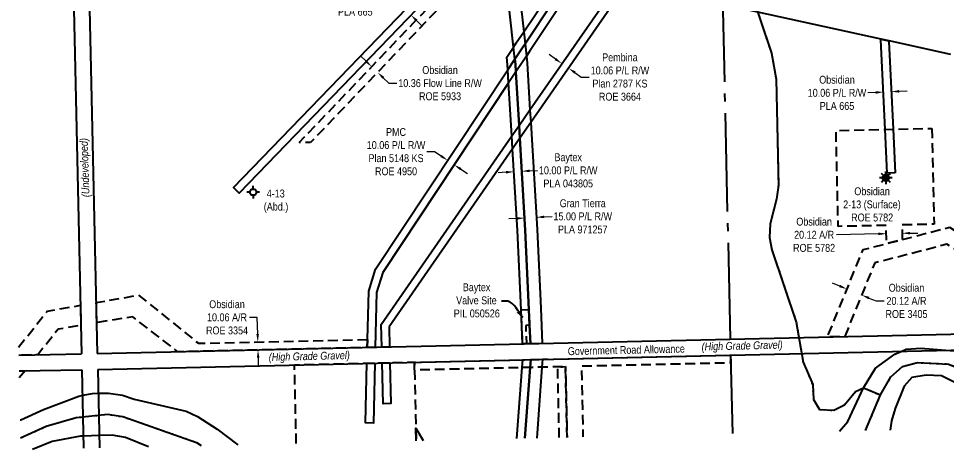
# Model space of a CAD drawing. Extents: x 610781 to 621788, y 5887608 to 5892675.
# Drawn here: x 610799 to 611979, y 5888374 to 5888922 of the extents above; entities that cross this region are included whole.
import ezdxf
from ezdxf.enums import TextEntityAlignment as Align

# ---------------------------------------------------------------- set-up
doc = ezdxf.new("R2010")
doc.units = 0
doc.header["$LTSCALE"] = 5
doc.header["$PDSIZE"] = -1.5
for name, pattern in [('foc-ACCESSROAD', [3.75, 2.5, -1.25]), ('foc-FLOWLINE', [3.75, 2.5, -1.25]), ('foc-QUARTERLINE', [33, 25, -3, 2, -3]), ('foc-WHEELTRACKS', [2, 0.4, -1.6])]:
    doc.linetypes.add(name, pattern=pattern)
doc.layers.get('Defpoints').update_dxf_attribs({"color": 9})
for name, color, linetype in [('C-AR', 13, 'foc-ACCESSROAD'), ('C-FLOWLINE', 13, 'foc-FLOWLINE'), ('C-RW', 13, 'Continuous'), ('C-WS', 13, 'foc-ACCESSROAD'), ('C-WS-S', 13, 'Continuous'), ('F-EZE', 190, 'foc-FLOWLINE'), ('F-RW', 190, 'Continuous'), ('F-WS', 190, 'foc-ACCESSROAD'), ('L-ROAD-T', 7, 'Continuous'), ('L-SEC', 7, 'Continuous'), ('L-SECQ', 8, 'foc-QUARTERLINE'), ('L-TITLEDB', 4, 'Continuous'), ('T-WATER', 160, 'Continuous'), ('T-WATER-P3', 160, 'foc-WHEELTRACKS')]:
    doc.layers.add(name, color=color, linetype=linetype)
for name, color, linetype, lineweight in [('C-AR-T', 13, 'Continuous', 9), ('C-RW-T', 13, 'Continuous', 9), ('C-WS-T', 13, 'Continuous', 9), ('F-EZE-T', 190, 'Continuous', 9), ('F-RW-T', 190, 'Continuous', 9), ('T-TEXT', 48, 'Continuous', 18)]:
    doc.layers.add(name, color=color, linetype=linetype, lineweight=lineweight)
doc.styles.add('80CG', font='ARIALN.TTF', dxfattribs={"height": 10})
doc.styles.add('80L', font='ARIALN.TTF', dxfattribs={"height": 10})
doc.styles.add('80LS', font='ARIALNI.TTF', dxfattribs={"height": 10})
doc.styles.add('foc-LtypeFont', font='ARIALN.TTF', dxfattribs={"height": 7.35})
doc.linetypes.add('foc-TOPO-flowdirection-NOLINE', pattern='A,0,[">",foc-LtypeFont,S=0.3,R=0,X=0,Y=-0.945],-20,[">",foc-LtypeFont,S=0.3,R=0,X=0,Y=-0.945],0', length=20)
doc.dimstyles.new('Compass 5 000', dxfattribs={"dimscale": 5, "dimtxt": 9, "dimasz": 2, "dimexe": 0.2, "dimexo": 0.0625, "dimgap": 0.5, "dimtad": 0, "dimtih": 1, "dimtoh": 1, "dimzin": 0, "dimdsep": 46, "dimtxsty": '80CG', "dimcen": 0.1, "dimse1": 1, "dimse2": 1, "dimclrd": 256, "dimclrt": 256, "dimaunit": 1, "dimadec": 4, "dimazin": 0, "dimtfac": 0.06, "dimtofl": 0, "dimtmove": 0, "dimatfit": 1, "dimfxl": 0.2, "dimtolj": 1, "dimtzin": 0, "dimlwd": -1, "dimarcsym": 0})

# ---------------------------------------------------------------- blocks, each defined once
blk = doc.blocks.new('*D42')
at = {"layer": 'C-RW-T', "transparency": 16777216}
for p, q in [((611919.3, 5888829.7), (611929.3, 5888830.1)), ((611889.3, 5888828.2), (611879.3, 5888827.7))]:
    blk.add_line(p, q, dxfattribs=at)
for points in [[(611889.2, 5888829.9), (611889.3, 5888826.5), (611899.3, 5888828.7)], [(611919.2, 5888831.3), (611919.4, 5888828), (611909.3, 5888829.2)]]:
    blk.add_solid(points, dxfattribs=at)
at = {"layer": 'Defpoints', "color": 0, "transparency": 16777216}
for p in [(611909.3, 5888829.2), (611900.2, 5888808.7), (611910.3, 5888809.2)]:
    blk.add_point(p, dxfattribs=at)
at = {"layer": 'C-RW-T', "transparency": 16777216, "insert": (611840.2, 5888827.7), "char_height": 10, "attachment_point": 5, "style": '80CG'}
blk.add_mtext('\\A1;Obsidian\\P10.06 P/L R/W\\PPLA 665', dxfattribs=at)
blk = doc.blocks.new('*D43')
at = {"layer": 'C-RW-T', "transparency": 16777216}
for p, q in [((611276.6, 5888947.5), (611266.6, 5888947.5)), ((611283.8, 5888940.6), (611276.6, 5888947.5)), ((611305.5, 5888919.7), (611312.7, 5888912.7))]:
    blk.add_line(p, q, dxfattribs=at)
for points in [[(611285, 5888941.8), (611282.7, 5888939.4), (611291, 5888933.6)], [(611306.6, 5888920.9), (611304.3, 5888918.5), (611298.3, 5888926.6)]]:
    blk.add_solid(points, dxfattribs=at)
at = {"layer": 'Defpoints', "color": 0, "transparency": 16777216}
for p in [(611291, 5888933.6), (611206.9, 5888846.4), (611214.1, 5888839.4)]:
    blk.add_point(p, dxfattribs=at)
at = {"layer": 'C-RW-T', "transparency": 16777216, "insert": (611227.5, 5888947.5), "char_height": 10, "attachment_point": 5, "style": '80CG'}
blk.add_mtext('\\A1;Obsidian\\P10.06 P/L R/W\\PPLA 665', dxfattribs=at)
blk = doc.blocks.new('*D47')
at = {"layer": 'Defpoints', "color": 0, "transparency": 16777216}
for p in [(611429.3, 5888726.7), (611439.2, 5888728), (611439.2, 5888727.3)]:
    blk.add_point(p, dxfattribs=at)
at = {"layer": 'F-RW-T', "transparency": 16777216}
for p, q in [((611419.2, 5888726.8), (611409.3, 5888726.2)), ((611449.2, 5888728.6), (611459.2, 5888729.1))]:
    blk.add_line(p, q, dxfattribs=at)
for points in [[(611419.1, 5888728.4), (611419.3, 5888725.1), (611429.2, 5888727.4)], [(611449.1, 5888730.2), (611449.3, 5888726.9), (611439.2, 5888728)]]:
    blk.add_solid(points, dxfattribs=at)
at = {"layer": 'F-RW-T', "transparency": 16777216, "insert": (611498.3, 5888729.1), "char_height": 10, "attachment_point": 5, "style": '80CG'}
blk.add_mtext('\\A1;Baytex\\P10.00 P/L R/W\\PPLA 043805', dxfattribs=at)
blk = doc.blocks.new('*D48')
at = {"layer": 'Defpoints', "color": 0, "transparency": 16777216}
for p in [(611441.8, 5888684.4), (611456.8, 5888685.3), (611457.7, 5888669.4)]:
    blk.add_point(p, dxfattribs=at)
at = {"layer": 'F-RW-T', "transparency": 16777216}
for p, q in [((611432.7, 5888668), (611422.8, 5888667.4)), ((611467.7, 5888670), (611477.7, 5888670.6))]:
    blk.add_line(p, q, dxfattribs=at)
for points in [[(611432.6, 5888669.6), (611432.8, 5888666.3), (611442.7, 5888668.6)], [(611467.6, 5888671.7), (611467.8, 5888668.4), (611457.7, 5888669.4)]]:
    blk.add_solid(points, dxfattribs=at)
at = {"layer": 'F-RW-T', "transparency": 16777216, "insert": (611516.8, 5888670.6), "char_height": 10, "attachment_point": 5, "style": '80CG'}
blk.add_mtext('\\A1;Gran Tierra\\P15.00 P/L R/W\\PPLA 971257', dxfattribs=at)
blk = doc.blocks.new('GABD')
for p, q in [((-0.81, 0), (-1.62, 0)), ((0, 0.81), (0, 1.62)), ((1.62, 0), (0.81, 0)), ((0, -0.81), (0, -1.62))]:
    blk.add_line(p, q)
blk.add_circle((0, 0), 0.8)
blk = doc.blocks.new('GAS')
h = blk.add_hatch(color=255)
h.dxf.hatch_style = 1
edge = h.paths.add_edge_path()
edge.add_arc((0, 0), 0.9, 0, 360)
for p, q in [((-0.81, 0), (-1.62, 0)), ((-0.57, 0.57), (-1.14, 1.14)), ((0, 0.81), (0, 1.62)), ((0.57, 0.57), (1.14, 1.14)), ((1.62, 0), (0.81, 0)), ((-0.57, -0.57), (-1.14, -1.14)), ((0, -0.81), (0, -1.62)), ((1.14, -1.14), (0.57, -0.57))]:
    blk.add_line(p, q)
blk.add_circle((0, 0), 0.8)
blk = doc.blocks.new('*D129')
at = {"layer": 'C-AR-T', "transparency": 16777216}
for p, q in [((611893, 5888648.4), (611839.6, 5888647.2)), ((611933.1, 5888649.3), (611943.1, 5888649.5))]:
    blk.add_line(p, q, dxfattribs=at)
for points in [[(611893, 5888650.1), (611893, 5888646.7), (611903, 5888648.6)], [(611933.1, 5888651), (611933.2, 5888647.6), (611923.1, 5888649.1)]]:
    blk.add_solid(points, dxfattribs=at)
at = {"layer": 'Defpoints', "color": 0, "transparency": 16777216}
for p in [(611902.9, 5888651.9), (611923.1, 5888652.4), (611903, 5888648.6)]:
    blk.add_point(p, dxfattribs=at)
at = {"layer": 'C-AR-T', "transparency": 16777216, "insert": (611811.1, 5888647.2), "char_height": 10, "attachment_point": 5, "style": '80CG'}
blk.add_mtext('\\A1;Obsidian\\P20.12 A/R\\PROE 5782', dxfattribs=at)
blk = doc.blocks.new('*D144')
at = {"layer": 'Defpoints', "color": 0, "transparency": 16777216}
for p in [(611642.1, 5889186.7), (611650.4, 5889181.1), (611345, 5888741.8)]:
    blk.add_point(p, dxfattribs=at)
at = {"layer": 'F-RW-T', "transparency": 16777216}
for p, q in [((611328.4, 5888752.9), (611318.4, 5888752.9)), ((611336.7, 5888747.3), (611328.4, 5888752.9)), ((611361.7, 5888730.7), (611370, 5888725.1))]:
    blk.add_line(p, q, dxfattribs=at)
for points in [[(611337.6, 5888748.7), (611335.8, 5888746), (611345, 5888741.8)], [(611362.6, 5888732.1), (611360.7, 5888729.3), (611353.3, 5888736.2)]]:
    blk.add_solid(points, dxfattribs=at)
at = {"layer": 'F-RW-T', "transparency": 16777216, "insert": (611279.3, 5888752.9), "char_height": 10, "attachment_point": 5, "style": '80CG'}
blk.add_mtext('\\A1;PMC\\P10.06 P/L R/W\\PPlan 5148 KS\\PROE 4950', dxfattribs=at)
blk = doc.blocks.new('*D146')
at = {"layer": 'Defpoints', "color": 0, "transparency": 16777216}
for p in [(611491.7, 5888866.9), (611498.6, 5888859.2), (611499.9, 5888861.2)]:
    blk.add_point(p, dxfattribs=at)
at = {"layer": 'F-RW-T', "transparency": 16777216}
for p, q in [((611482.1, 5888870.6), (611473.9, 5888876.3)), ((611506.8, 5888853.5), (611515, 5888847.8)), ((611515, 5888847.8), (611525, 5888847.8))]:
    blk.add_line(p, q, dxfattribs=at)
for points in [[(611483, 5888872), (611481.1, 5888869.3), (611490.3, 5888865)], [(611507.7, 5888854.9), (611505.8, 5888852.2), (611498.6, 5888859.2)]]:
    blk.add_solid(points, dxfattribs=at)
at = {"layer": 'F-RW-T', "transparency": 16777216, "insert": (611564.1, 5888847.8), "char_height": 10, "attachment_point": 5, "style": '80CG'}
blk.add_mtext('\\A1;Pembina\\P10.06 P/L R/W\\PPlan 2787 KS\\PROE 3664', dxfattribs=at)
blk = doc.blocks.new('*D147')
at = {"layer": 'Defpoints', "color": 0, "transparency": 16777216}
for p in [(611246.5, 5888859.1), (611255.8, 5888853.8), (611254, 5888851.9)]:
    blk.add_point(p, dxfattribs=at)
at = {"layer": 'F-RW-T', "transparency": 16777216}
for p, q in [((611241.1, 5888867.9), (611233.9, 5888874.8)), ((611263.1, 5888846.9), (611270.3, 5888840)), ((611270.3, 5888840), (611280.3, 5888840))]:
    blk.add_line(p, q, dxfattribs=at)
for points in [[(611242.3, 5888869.1), (611240, 5888866.7), (611248.3, 5888861)], [(611264.2, 5888848.1), (611261.9, 5888845.7), (611255.8, 5888853.8)]]:
    blk.add_solid(points, dxfattribs=at)
at = {"layer": 'F-RW-T', "transparency": 16777216, "insert": (611335.3, 5888840), "char_height": 10, "attachment_point": 5, "style": '80CG'}
blk.add_mtext('\\A1;Obsidian\\P10.36 Flow Line R/W\\PROE 5933', dxfattribs=at)
blk = doc.blocks.new('*D151')
at = {"layer": 'C-AR-T', "transparency": 16777216}
for p, q in [((611102.8, 5888542.2), (611092.8, 5888542.2)), ((611103.3, 5888520.9), (611102.8, 5888542.2)), ((611103.9, 5888490.9), (611104.1, 5888480.9))]:
    blk.add_line(p, q, dxfattribs=at)
for points in [[(611104.9, 5888521), (611101.6, 5888520.9), (611103.5, 5888510.9)], [(611105.6, 5888490.9), (611102.3, 5888490.8), (611103.7, 5888500.9)]]:
    blk.add_solid(points, dxfattribs=at)
at = {"layer": 'Defpoints', "color": 0, "transparency": 16777216}
for p in [(611103.5, 5888510.9), (611104.6, 5888511), (611104.8, 5888500.9)]:
    blk.add_point(p, dxfattribs=at)
at = {"layer": 'C-AR-T', "transparency": 16777216, "insert": (611064.3, 5888542.2), "char_height": 10, "attachment_point": 5, "style": '80CG'}
blk.add_mtext('\\A1;Obsidian\\P10.06 A/R\\PROE 3354', dxfattribs=at)
blk = doc.blocks.new('*D167')
at = {"layer": 'C-AR-T', "transparency": 16777216}
for p, q in [((611843.7, 5888582), (611834.4, 5888585.8)), ((611880.8, 5888566.8), (611890.1, 5888563.1)), ((611890.1, 5888563.1), (611900.1, 5888563.1))]:
    blk.add_line(p, q, dxfattribs=at)
for points in [[(611844.3, 5888583.6), (611843, 5888580.5), (611852.9, 5888578.2)], [(611881.4, 5888568.4), (611880.2, 5888565.3), (611871.6, 5888570.6)]]:
    blk.add_solid(points, dxfattribs=at)
at = {"layer": 'Defpoints', "color": 0, "transparency": 16777216}
for p in [(611852.3, 5888576.8), (611871, 5888569.2), (611871.6, 5888570.6)]:
    blk.add_point(p, dxfattribs=at)
at = {"layer": 'C-AR-T', "transparency": 16777216, "insert": (611928.6, 5888563.1), "char_height": 10, "attachment_point": 5, "style": '80CG'}
blk.add_mtext('\\A1;Obsidian\\P20.12 A/R\\PROE 3405', dxfattribs=at)

msp = doc.modelspace()

# ---------------------------------------------------------------- linework, layer by layer
at = {"layer": 'C-AR', "flags": 128}
for points in [[(612196.597, 5888525.554), (612159.532, 5888524.716), (611980.041, 5888635.121), (611888.187, 5888611.368), (611849.959, 5888517.734), (611828.015, 5888517.239), (611873.367, 5888628.328), (611903.287, 5888636.066), (611923.306, 5888641.242), (611983.293, 5888656.755), (612196.597, 5888525.554)], [(611242.98, 5888514.055), (611242.734, 5888504.015), (611001.732, 5888498.581), (610944.575, 5888542.762), (610898.527, 5888535.698), (610897.957, 5888561.125), (610951.749, 5888570.471), (610986.138, 5888542.829), (611027.898, 5888509.262), (611242.98, 5888514.055)]]:
    msp.add_lwpolyline(points, close=True, dxfattribs=at)
msp.add_lwpolyline([(610799.144, 5888504.185), (610835.621, 5888550.207), (610877.922, 5888557.614), (610878.492, 5888532.186), (610849.384, 5888527.087), (610823.722, 5888494.713), (610799.367, 5888494.226)], dxfattribs=at)
at = {"layer": 'C-AR'}
msp.add_lwpolyline([(610799.818, 5888474.122), (610807.521, 5888474.275), (610800.02, 5888465.132)], dxfattribs=at)
at = {"layer": 'C-FLOWLINE', "flags": 128}
msp.add_lwpolyline([(611407.951, 5889012.977), (611170.663, 5888764.735), (611156.007, 5888764.404), (611397.594, 5889017.146), (611398.229, 5889017.81), (611403.035, 5889015.854), (611408.587, 5889013.643), (611407.951, 5889012.977)], close=True, dxfattribs=at)
at = {"layer": 'C-RW'}
for points in [[(611389.067, 5889020.697), (611079.888, 5888700.253), (611072.643, 5888707.24), (611379.152, 5889024.973), (611379.787, 5889025.63), (611383.08, 5889024.194), (611384.423, 5889023.614), (611389.704, 5889021.357), (611389.067, 5889020.697)], [(611914.283, 5888726.023), (611904.229, 5888725.538), (611901.54, 5888781.24), (611896.038, 5888895.263), (611895.997, 5888896.121), (611906.181, 5888893.887), (611906.223, 5888893.029), (611911.607, 5888781.467), (611914.283, 5888726.023)]]:
    msp.add_lwpolyline(points, close=True, dxfattribs=at)
msp.add_lwpolyline([(611304.84, 5888385.302), (611304.482, 5888401.141), (611313.649, 5888385.501)], dxfattribs=at)
at = {"layer": 'C-WS', "flags": 128}
msp.add_lwpolyline([(611960.986, 5888782.584), (611963.741, 5888660.628), (611922.89, 5888659.705), (611923.306, 5888641.242), (611903.287, 5888636.066), (611902.763, 5888659.25), (611841.786, 5888657.873), (611839.03, 5888779.828), (611901.54, 5888781.24), (611911.607, 5888781.467), (611960.986, 5888782.584)], close=True, dxfattribs=at)
for points in [[(611496.934, 5888389.643), (611494.905, 5888479.547), (611490.903, 5888479.457), (611484.902, 5888479.32), (611464.899, 5888478.868), (611449.816, 5888478.528), (611439.767, 5888478.301), (611429.717, 5888478.073), (611302.805, 5888475.207), (611302.578, 5888485.251), (611440.509, 5888488.369), (611450.558, 5888488.595), (611465.642, 5888488.936), (611494.677, 5888489.593), (611499.458, 5888489.701), (611514.804, 5888490.049), (611704.877, 5888494.354), (611705.105, 5888484.292), (611515.03, 5888480.001), (611517.06, 5888390.097)], [(611152.391, 5888381.856), (611150.134, 5888481.812), (611242.238, 5888483.89), (611252.296, 5888484.116), (611261.568, 5888484.326), (611271.624, 5888484.552), (611302.578, 5888485.251), (611302.805, 5888475.207), (611304.482, 5888401.141), (611304.84, 5888385.302)]]:
    msp.add_lwpolyline(points, dxfattribs=at)
at = {"layer": 'F-EZE', "flags": 128}
msp.add_lwpolyline([(611486.932, 5888389.417), (611484.902, 5888479.32), (611490.903, 5888479.457), (611494.905, 5888479.547), (611496.934, 5888389.643)], dxfattribs=at)
at = {"layer": 'F-RW'}
for points in [[(611254.532, 5888573.993), (611252.791, 5888504.242), (611242.734, 5888504.015), (611242.98, 5888514.055), (611244.503, 5888575.617), (611253.312, 5888603.548), (611421.541, 5888857.09), (611430.452, 5888870.523), (611440.525, 5888885.704), (611443.39, 5888890), (611479.66, 5888944.376), (611487.989, 5888956.861), (611504.98, 5888982.334), (611509.857, 5888981.137), (611515.327, 5888979.82), (611448.867, 5888880.2), (611445.108, 5888874.53), (611431.725, 5888854.355), (611422.523, 5888840.482), (611262.468, 5888599.178), (611254.532, 5888573.993)], [(611270.574, 5888530.211), (611271.164, 5888504.657), (611261.108, 5888504.429), (611260.449, 5888533.241), (611426.524, 5888772.887), (611435.758, 5888786.214), (611449.61, 5888806.203), (611562.085, 5888968.526), (611562.596, 5888969.263), (611573.18, 5888966.942), (611572.669, 5888966.204), (611450.57, 5888789.974), (611436.718, 5888769.983), (611427.484, 5888756.656), (611270.574, 5888530.211)], [(611252.296, 5888484.116), (611250.431, 5888407.889), (611240.384, 5888408.138), (611242.238, 5888483.89), (611252.296, 5888484.116)], [(611271.624, 5888484.552), (611272.817, 5888432.631), (611262.761, 5888432.404), (611261.568, 5888484.326), (611271.624, 5888484.552)]]:
    msp.add_lwpolyline(points, close=True, dxfattribs=at)
for points in [[(611435.031, 5888965.279), (611441.673, 5888905.457), (611443.39, 5888890), (611445.108, 5888874.53), (611446.09, 5888865.686), (611449.61, 5888806.203), (611450.57, 5888789.974), (611458.623, 5888653.91), (611463.381, 5888553.769), (611463.381, 5888553.769), (611465.228, 5888509.042), (611450.22, 5888508.703), (611449.253, 5888532.146), (611448.427, 5888552.141), (611443.632, 5888653.148), (611436.718, 5888769.983), (611435.758, 5888786.214), (611431.725, 5888854.355), (611431.13, 5888864.414), (611430.452, 5888870.523), (611428.731, 5888886.026), (611419.724, 5888967.128)], [(611479.66, 5888944.376), (611443.39, 5888890), (611440.525, 5888885.704), (611430.452, 5888870.523), (611431.13, 5888864.414), (611431.725, 5888854.355), (611435.758, 5888786.214), (611436.718, 5888769.983), (611443.632, 5888653.148), (611448.427, 5888552.141), (611449.253, 5888532.146), (611449.253, 5888532.146), (611450.22, 5888508.703), (611445.263, 5888508.59), (611440.259, 5888508.477), (611438.431, 5888551.697), (611433.641, 5888652.616), (611427.484, 5888756.656), (611426.524, 5888772.887), (611422.523, 5888840.482), (611421.541, 5888857.09), (611421.157, 5888863.566), (611420.107, 5888873.028), (611428.731, 5888886.026), (611432.194, 5888891.246), (611441.673, 5888905.457), (611471.336, 5888949.927)], [(611433.131, 5888388.201), (611439.767, 5888478.301), (611440.509, 5888488.369), (611450.558, 5888488.595), (611449.816, 5888478.528), (611443.18, 5888388.428)], [(611443.18, 5888388.428), (611449.816, 5888478.528), (611450.558, 5888488.595), (611465.642, 5888488.936), (611464.899, 5888478.868), (611458.26, 5888388.769)]]:
    msp.add_lwpolyline(points, dxfattribs=at)
at = {"layer": 'F-WS', "flags": 128}
msp.add_lwpolyline([(611449.253, 5888532.146), (611444.275, 5888531.936), (611445.263, 5888508.59), (611440.259, 5888508.477), (611438.431, 5888551.697), (611448.427, 5888552.141), (611449.253, 5888532.146)], close=True, dxfattribs=at)
at = {"layer": 'L-SEC'}
for p, q in [((610879.243, 5888495.752), (610879.243, 5888495.751)), ((610899.799, 5888476.101), (610899.799, 5888476.099))]:
    msp.add_line(p, q, dxfattribs=at)
for points in [[(610859.053, 5889397.042), (610861.269, 5889297.111), (610879.243, 5888495.752)], [(610879.156, 5889397.527), (610881.373, 5889297.557), (610899.347, 5888496.202)], [(610899.345, 5888496.205), (611704.359, 5888514.385), (612509.535, 5888532.564)], [(610899.799, 5888476.101), (611704.813, 5888494.281), (612510.004, 5888512.461)], [(610879.695, 5888475.647), (610881.933, 5888375.744)], [(610899.799, 5888476.099), (610902.036, 5888376.199)]]:
    msp.add_lwpolyline(points, dxfattribs=at)
at = {"layer": 'L-SEC', "flags": 128}
for points in [[(610799.369, 5888494.16), (610879.268, 5888495.752)], [(610799.82, 5888474.056), (610879.695, 5888475.647)]]:
    msp.add_lwpolyline(points, dxfattribs=at)
at = {"layer": 'L-SECQ'}
for p, q in [((611667.809, 5890121.486), (611704.359, 5888514.385)), ((611704.813, 5888494.281), (611707.08, 5888394.392))]:
    msp.add_line(p, q, dxfattribs=at)
at = {"layer": 'L-TITLEDB'}
msp.add_lwpolyline([(611985.224, 5888876.549), (611906.437, 5888893.831), (611896.256, 5888896.065), (611695.052, 5888940.206)], dxfattribs=at)
at = {"layer": 'T-WATER'}
for points in [[(611843.321, 5888397.471), (611854.087, 5888409.982), (611873.823, 5888452.668), (611889.25, 5888477.742), (611913.695, 5888495.361), (611922.736, 5888499.445), (611928.298, 5888501.956), (611946.845, 5888503.218), (611978.214, 5888500.671), (612002.455, 5888498.703), (612033.953, 5888469.493), (612063.31, 5888415.862), (612067.309, 5888402.532)], [(612028.51, 5888401.656), (612024.301, 5888413.15), (612007.932, 5888441.657), (611996.158, 5888456.53), (611973.123, 5888467.888), (611953.709, 5888468.509), (611935.599, 5888465.71), (611925.642, 5888454.801), (611914.022, 5888426.304), (611909.42, 5888410.56), (611907.667, 5888398.925)], [(610801.217, 5888411.783), (610802.228, 5888412.074), (610830.848, 5888424.96), (610875.881, 5888442.161), (610880.767, 5888443.089), (610893.388, 5888445.483), (610900.831, 5888445.653), (610913.732, 5888445.946), (610931.215, 5888443.338), (610946.078, 5888438.015), (611012.373, 5888422.939), (611026.662, 5888416.36), (611051.915, 5888400.116), (611078.112, 5888380.178)], [(610964.226, 5888377.604), (610935.083, 5888389.532), (610918.358, 5888392.628), (610902.044, 5888391.968), (610881.94, 5888391.153), (610878.042, 5888390.995), (610841.844, 5888384.506), (610816.917, 5888374.275)]]:
    msp.add_lwpolyline(points, dxfattribs=at)
at = {"layer": 'T-WATER-P3', "linetype": 'foc-TOPO-flowdirection-NOLINE', "flags": 128}
for points in [[(611416.72, 5889410.508), (611435.453, 5889390.64), (611447.886, 5889381.653), (611474.692, 5889368.223), (611536.013, 5889349.206), (611562.155, 5889336.654), (611577.648, 5889332.705), (611588.261, 5889322.678), (611649.03, 5889238.327), (611655.874, 5889226.28), (611661.475, 5889210.949), (611673.469, 5889144.104), (611675.373, 5889087.83), (611677.728, 5889071.374), (611727.766, 5888965.305), (611756.776, 5888878.279), (611762.855, 5888844.918), (611765.674, 5888710.398), (611763.248, 5888692.32), (611755.237, 5888661.154), (611754.343, 5888643.872), (611757.519, 5888628.143), (611788.451, 5888536.108), (611797.206, 5888485.051), (611809.315, 5888456.716), (611810.231, 5888437.746), (611817.984, 5888425.061), (611835.977, 5888424.061), (611849.621, 5888430.937), (611863.823, 5888447.747), (611873.823, 5888452.668), (611895.568, 5888443.523)], [(611876.593, 5888398.222), (611895.568, 5888443.523), (611908.596, 5888466.438), (611923.486, 5888479.695), (611942.407, 5888484.666), (611982.031, 5888482.884), (612000.211, 5888475.448), (612015.088, 5888462.348), (612044.911, 5888410.843), (612047.484, 5888402.084)], [(610801.729, 5888388.945), (610834.247, 5888403.79), (610872.584, 5888414.784), (610912.155, 5888418.942), (610931.614, 5888416.01), (611025.607, 5888383.228), (611031.282, 5888379.12)]]:
    msp.add_lwpolyline(points, dxfattribs=at)
at = {"layer": 'T-WATER-P3', "flags": 128}
for points in [[(611416.72, 5889410.508), (611435.453, 5889390.64), (611447.886, 5889381.653), (611474.692, 5889368.223), (611536.013, 5889349.206), (611562.155, 5889336.654), (611577.648, 5889332.705), (611588.261, 5889322.678), (611649.03, 5889238.327), (611655.874, 5889226.28), (611661.475, 5889210.949), (611673.469, 5889144.104), (611675.373, 5889087.83), (611677.728, 5889071.374), (611727.766, 5888965.305), (611756.776, 5888878.279), (611762.855, 5888844.918), (611765.674, 5888710.398), (611763.248, 5888692.32), (611755.237, 5888661.154), (611754.343, 5888643.872), (611757.519, 5888628.143), (611788.451, 5888536.108), (611797.206, 5888485.051), (611809.315, 5888456.716), (611810.231, 5888437.746), (611817.984, 5888425.061), (611835.977, 5888424.061), (611849.621, 5888430.937), (611863.823, 5888447.747), (611873.823, 5888452.668), (611895.568, 5888443.523)], [(611876.593, 5888398.222), (611895.568, 5888443.523), (611908.596, 5888466.438), (611923.486, 5888479.695), (611942.407, 5888484.666), (611982.031, 5888482.884), (612000.211, 5888475.448), (612015.088, 5888462.348), (612044.911, 5888410.843), (612047.484, 5888402.084)], [(610801.729, 5888388.945), (610834.247, 5888403.79), (610872.584, 5888414.784), (610912.155, 5888418.942), (610931.614, 5888416.01), (611025.607, 5888383.228), (611031.282, 5888379.12)]]:
    msp.add_lwpolyline(points, dxfattribs=at)

# ---------------------------------------------------------------- block references
at = {"layer": 'C-WS-S', "xscale": 5.00000000000004, "yscale": 5.00000000000004, "zscale": 5.00000000000004}
for name, p in [('GAS', (611902.412, 5888719.59)), ('GABD', (611097.564, 5888701.409))]:
    msp.add_blockref(name, p, dxfattribs=at)

# ---------------------------------------------------------------- texts
at = {"layer": 'C-WS-T', "char_height": 10, "attachment_point": 1, "style": '80L'}
for s, width, insert in [('\\pi16.499;4-13 \\P\\pi12.72;(Abd.)', 55.24926, (611098.336, 5888704.734)), ('\\pi22.785;Obsidian\\P\\pi8.5998;2-13 (Surface)\\P\\pi18.699;ROE 5782', 89.4028, (611839.471, 5888707.564))]:
    msp.add_mtext_dynamic_manual_height_columns(s, width=width, gutter_width=50, heights=[0], dxfattribs=dict(at, insert=insert))
at = {"layer": 'F-EZE-T', "insert": (611334.086, 5888585.525), "char_height": 9.99609, "attachment_point": 1, "style": '80L'}
msp.add_mtext_dynamic_manual_height_columns('\\pi30.169;Baytex\\P\\pi21.707;Valve Site\\P\\pi18.632;PIL 050526', width=94.42393, gutter_width=99.961, heights=[0], dxfattribs=at)
at = {"layer": 'L-ROAD-T', "style": '80L'}
msp.add_text('Government Road Allowance', height=9.99609, rotation=1.293404, dxfattribs=at).set_placement((611572.246, 5888500.814), align=Align.MIDDLE_CENTER)
at = {"layer": 'T-TEXT', "style": '80LS'}
for s, rotation, p in [('(Undeveloped)', 91.901279, (610883.242, 5888732.638)), ('(High Grade Gravel)', 1.377292, (611719.552, 5888506.272)), ('(High Grade Gravel)', 1.377292, (611168.963, 5888492.989))]:
    msp.add_text(s, height=9.99609, rotation=rotation, dxfattribs=at).set_placement(p, align=Align.MIDDLE_CENTER)

# ---------------------------------------------------------------- dimensions: what is measured, and where the dimension line sits
at = {"layer": 'C-AR-T'}
for base, p1, p2, angle, text, picture, middle in [((611903.003, 5888648.635), (611923.055, 5888652.382), (611902.929, 5888651.927), 181.293535, 'Obsidian\\P20.12 A/R\\PROE 5782', '*D129', (611811.121, 5888647.204)), ((611103.477, 5888510.946), (611104.822, 5888500.906), (611104.598, 5888510.971), 91.27681, 'Obsidian\\P10.06 A/R\\PROE 3354', '*D151', (611064.257, 5888542.208))]:
    dim = msp.add_linear_dim(base=base, p1=p1, p2=p2, angle=angle, text=text, dimstyle='Compass 5 000', dxfattribs=at)
    dim.commit()
    dim.dimension.update_dxf_attribs({"geometry": picture, "text_midpoint": middle, "dimtype": 161})
dim = msp.add_aligned_dim(p1=(611852.338, 5888576.819), p2=(611870.975, 5888569.21), distance=1.532, text='Obsidian\\P20.12 A/R\\PROE 3405', dimstyle='Compass 5 000', dxfattribs=at)
dim.commit()
dim.dimension.update_dxf_attribs({"geometry": '*D167', "text_midpoint": (611928.638, 5888563.068)})
at = {"layer": 'C-RW-T'}
for base, p1, p2, angle, picture, middle in [((611291.021, 5888933.614), (611214.148, 5888839.405), (611206.892, 5888846.405), 136.029957, '*D43', (611227.541, 5888947.5)), ((611909.304, 5888829.172), (611900.215, 5888808.693), (611910.269, 5888809.178), 2.763, '*D42', (611840.188, 5888827.723))]:
    dim = msp.add_linear_dim(base=base, p1=p1, p2=p2, angle=angle, text='Obsidian\\P10.06 P/L R/W\\PPLA 665', dimstyle='Compass 5 000', dxfattribs=at)
    dim.commit()
    dim.dimension.update_dxf_attribs({"geometry": picture, "text_midpoint": middle, "dimtype": 161})
at = {"layer": 'F-RW-T'}
for base, p1, p2, angle, text, picture, middle in [((611345.04, 5888741.794), (611650.439, 5889181.132), (611642.13, 5889186.681), 146.265491, 'PMC\\P10.06 P/L R/W\\PPlan 5148 KS\\PROE 4950', '*D144', (611279.322, 5888752.901)), ((611255.842, 5888853.846), (611246.489, 5888859.064), (611253.983, 5888851.901), 316.292424, 'Obsidian\\P10.36 Flow Line R/W\\PROE 5933', '*D147', (611335.299, 5888840.027))]:
    dim = msp.add_linear_dim(base=base, p1=p1, p2=p2, angle=angle, text=text, dimstyle='Compass 5 000', dxfattribs=at)
    dim.commit()
    dim.dimension.update_dxf_attribs({"geometry": picture, "text_midpoint": middle, "dimtype": 161})
for p1, p2, distance, text, picture, middle in [((611491.677, 5888866.913), (611499.92, 5888861.202), -2.389, 'Pembina\\P10.06 P/L R/W\\PPlan 2787 KS\\PROE 3664', '*D146', (611564.085, 5888847.849)), ((611429.259, 5888726.665), (611439.247, 5888727.256), 0.708, 'Baytex\\P10.00 P/L R/W\\PPLA 043805', '*D47', (611498.256, 5888729.145)), ((611441.784, 5888684.39), (611456.766, 5888685.277), -15.858, 'Gran Tierra\\P15.00 P/L R/W\\PPLA 971257', '*D48', (611516.754, 5888670.628))]:
    dim = msp.add_aligned_dim(p1=p1, p2=p2, distance=distance, text=text, dimstyle='Compass 5 000', dxfattribs=at)
    dim.commit()
    dim.dimension.update_dxf_attribs({"geometry": picture, "text_midpoint": middle})

# ---------------------------------------------------------------- leaders
at = {"layer": 'F-EZE-T', "path_type": 1}
msp.add_leader([(611440.856, 5888541.903), (611421.34, 5888562.653), (611413.451, 5888562.653)], dimstyle='Compass 5 000', override={"dimgap": 0.5, "dimtad": 0}, dxfattribs=at)

doc.saveas('drawing.dxf')
